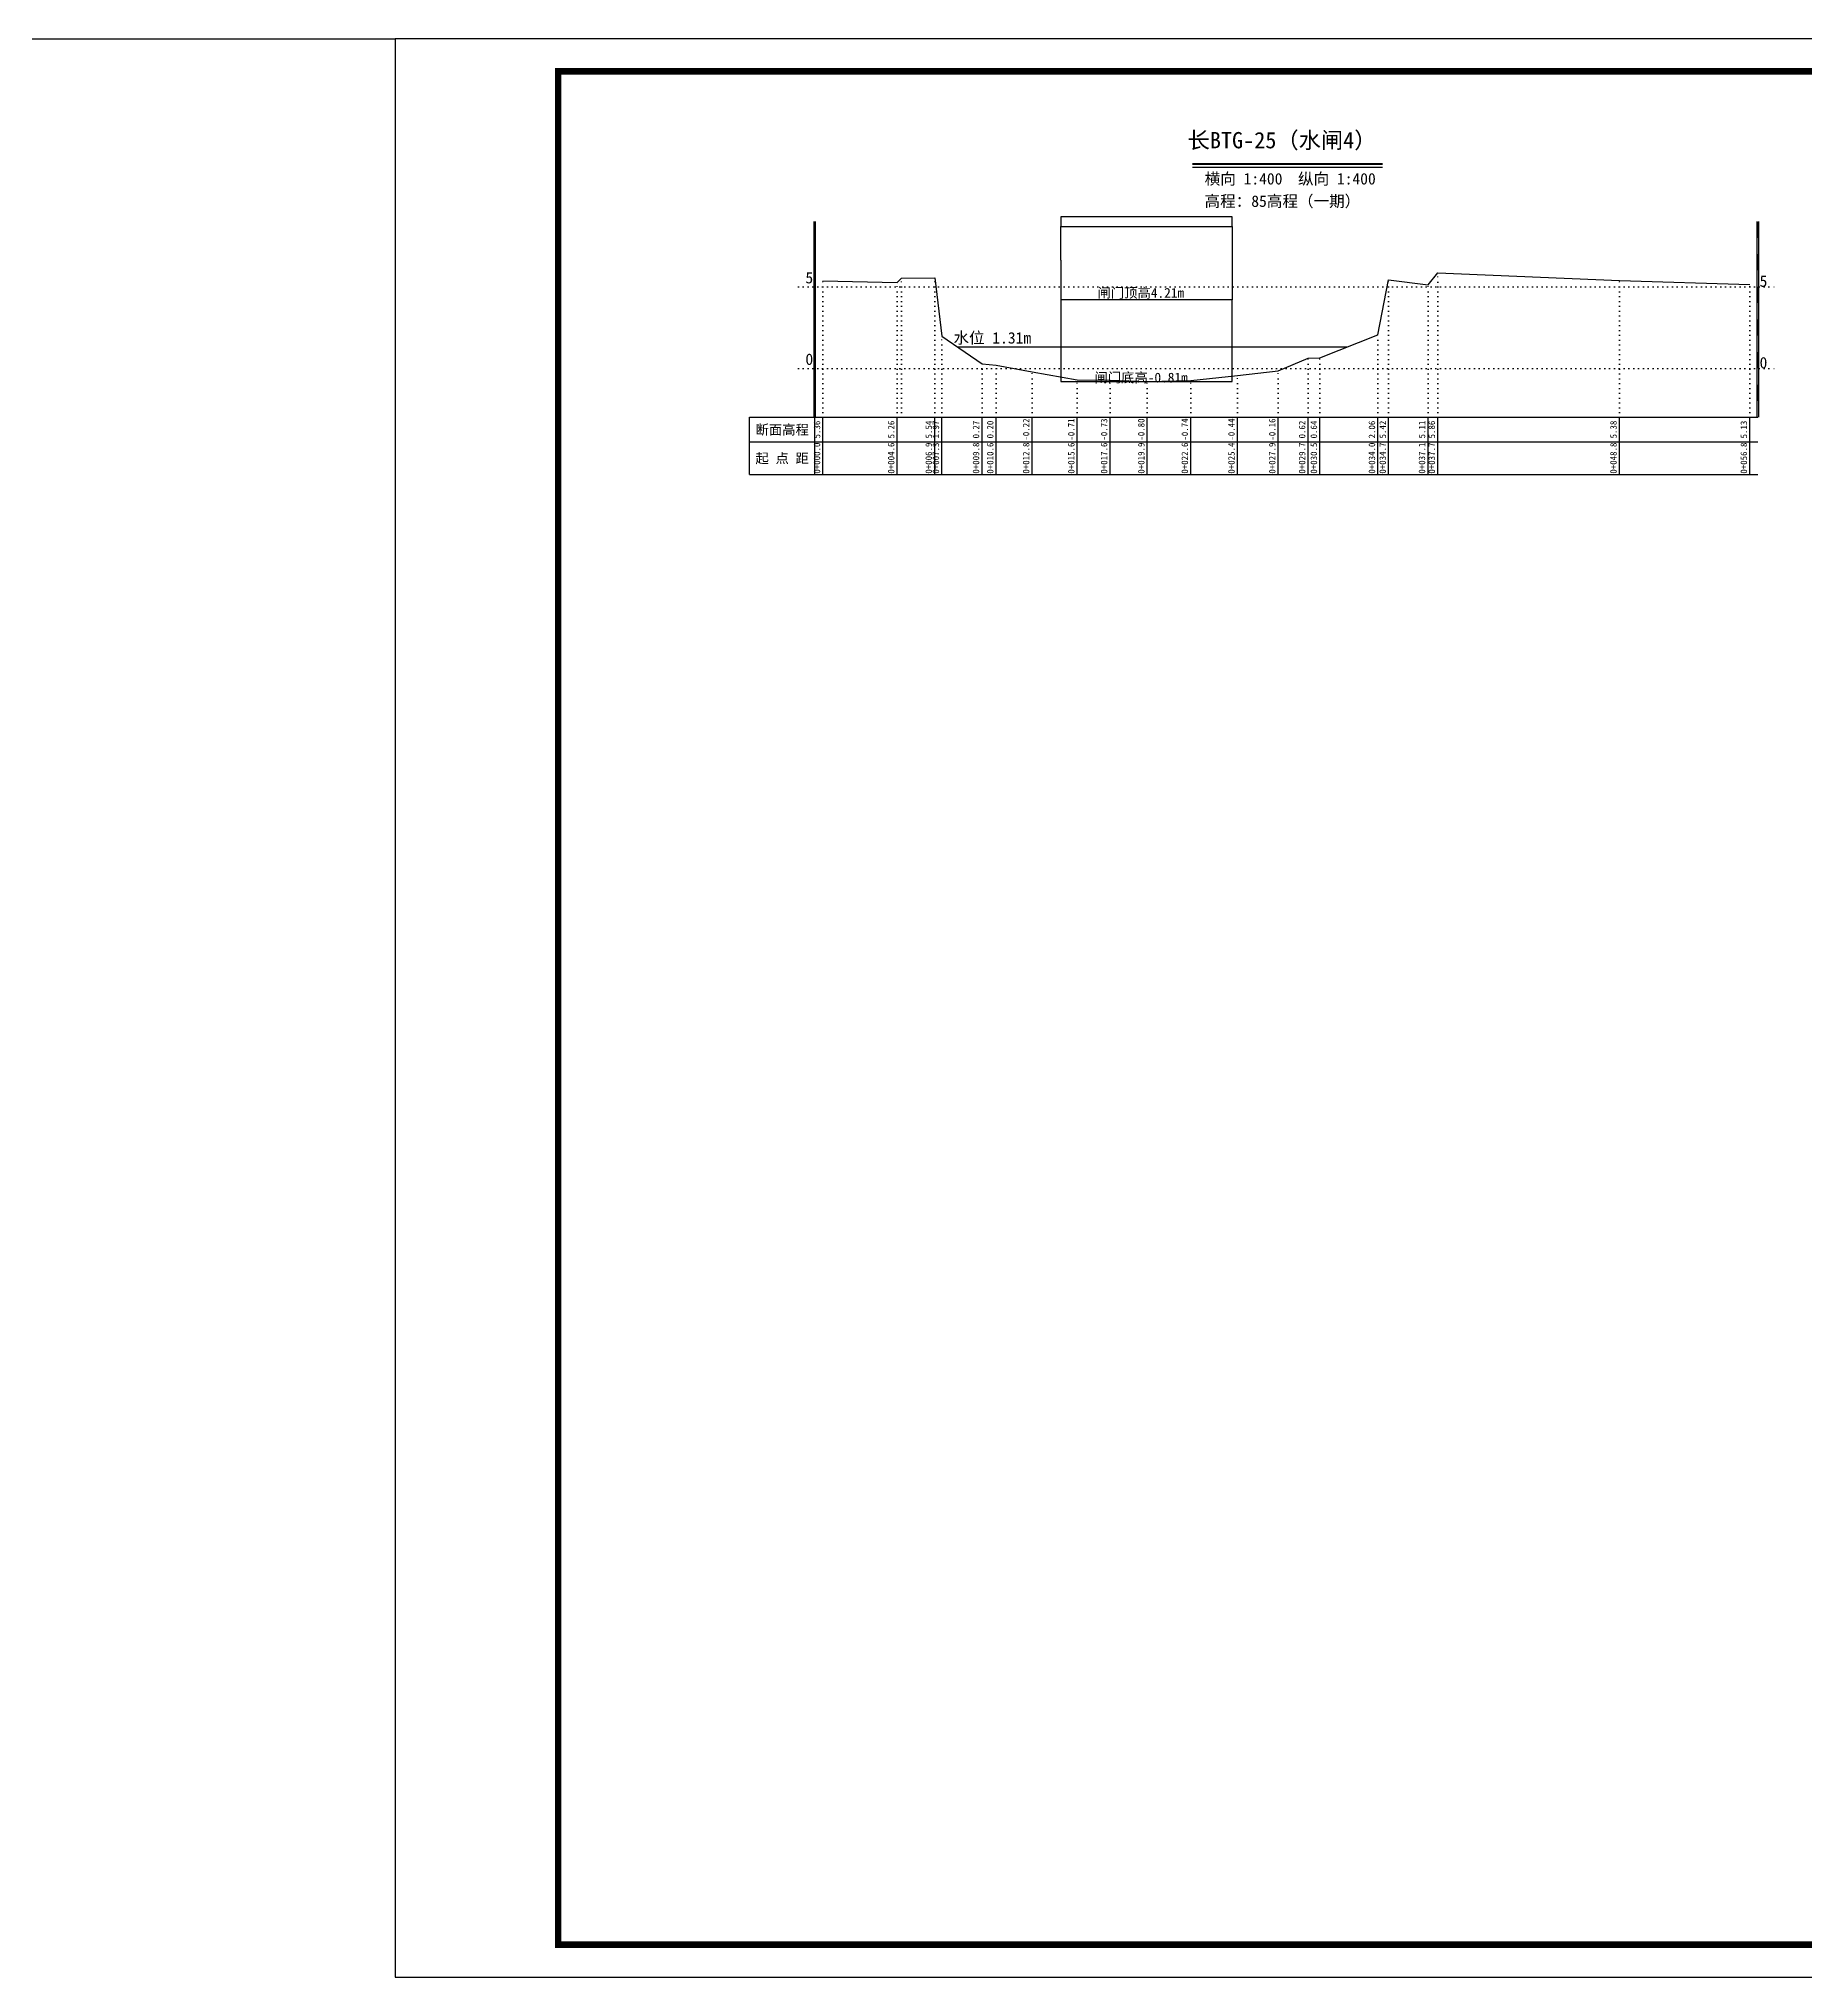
# Model space of a CAD drawing. Header units: millimetres. Extents: x 518104 to 521506, y 3371901 to 3372198.
# Drawn here: x 521031.2 to 521301.9, y 3371900.9 to 3372197.9 of the extents above; entities that cross this region are included whole.
import ezdxf
from ezdxf.enums import TextEntityAlignment as Align

# ---------------------------------------------------------------- set-up
doc = ezdxf.new("R2010")
doc.units = ezdxf.units.MM
doc.header["$LTSCALE"] = 0.4
doc.header["$MEASUREMENT"] = 0
doc.linetypes.add('X4', pattern=[1.6, 0, -1.6])
for name, color, linetype in [('DMX', 1, 'Continuous'), ('zdm1', 5, 'Continuous'), ('ZDMT5', 3, 'Continuous'), ('图框', 7, 'Continuous'), ('断面名称', 5, 'Continuous'), ('比例尺', 3, 'Continuous'), ('水位', 4, 'Continuous'), ('水闸', 7, 'Continuous')]:
    doc.layers.add(name, color=color, linetype=linetype)
doc.styles.add('HDM', font='仿宋_GB2312.ttf')

msp = doc.modelspace()

# ---------------------------------------------------------------- linework, layer by layer
at = {"layer": 'DMX', "linetype": 'Continuous', "flags": 128}
msp.add_lwpolyline([(521151.36, 3372160.77), (521162.74, 3372160.52), (521163.41, 3372161.17), (521168.49, 3372161.22), (521169.59, 3372152.3), (521175.74, 3372148.05), (521177.91, 3372147.87), (521183.41, 3372146.82), (521190.34, 3372145.6), (521195.36, 3372145.55), (521201.06, 3372145.37), (521207.74, 3372145.52), (521214.89, 3372146.27), (521221.14, 3372146.97), (521225.71, 3372148.92), (521227.51, 3372148.97), (521236.41, 3372152.52), (521238.06, 3372160.92), (521244.09, 3372160.15), (521245.59, 3372162.02), (521273.44, 3372160.82), (521293.41, 3372160.2)], dxfattribs=at)
at = {"layer": 'zdm1', "linetype": 'Continuous'}
for p, q in [((521149.99, 3372139.87), (521149.99, 3372169.87)), ((521150.24, 3372139.87), (521150.24, 3372169.87)), ((521294.54, 3372139.87), (521294.54, 3372169.87)), ((521294.79, 3372139.87), (521294.79, 3372169.87)), ((521140.11, 3372139.87), (521151.36, 3372139.87)), ((521140.11, 3372131.12), (521140.11, 3372139.87)), ((521150.11, 3372131.12), (521150.11, 3372139.87)), ((521151.36, 3372139.87), (521294.66, 3372139.87)), ((521140.11, 3372136.12), (521294.66, 3372136.12)), ((521140.11, 3372131.12), (521294.66, 3372131.12))]:
    msp.add_line(p, q, dxfattribs=at)
at = {"layer": 'zdm1', "linetype": 'X4'}
for p, q in [((521147.61, 3372159.87), (521297.16, 3372159.87)), ((521147.61, 3372147.37), (521297.16, 3372147.37))]:
    msp.add_line(p, q, dxfattribs=at)
at = {"layer": 'zdm1', "linetype": 'Continuous', "flags": 128}
for points in [[(521150.11, 3372167.37, 0.25, 0.25, 0), (521150.11, 3372169.87, 0.25, 0.25, 0)], [(521294.66, 3372167.37, 0.25, 0.25, 0), (521294.66, 3372169.87, 0.25, 0.25, 0)], [(521150.11, 3372162.37, 0.25, 0.25, 0), (521150.11, 3372164.87, 0.25, 0.25, 0)], [(521294.66, 3372162.37, 0.25, 0.25, 0), (521294.66, 3372164.87, 0.25, 0.25, 0)], [(521150.11, 3372157.37, 0.25, 0.25, 0), (521150.11, 3372159.87, 0.25, 0.25, 0)], [(521294.66, 3372157.37, 0.25, 0.25, 0), (521294.66, 3372159.87, 0.25, 0.25, 0)], [(521150.11, 3372152.37, 0.25, 0.25, 0), (521150.11, 3372154.87, 0.25, 0.25, 0)], [(521294.66, 3372152.37, 0.25, 0.25, 0), (521294.66, 3372154.87, 0.25, 0.25, 0)], [(521150.11, 3372147.37, 0.25, 0.25, 0), (521150.11, 3372149.87, 0.25, 0.25, 0)], [(521294.66, 3372147.37, 0.25, 0.25, 0), (521294.66, 3372149.87, 0.25, 0.25, 0)], [(521150.11, 3372142.37, 0.25, 0.25, 0), (521150.11, 3372144.87, 0.25, 0.25, 0)], [(521294.66, 3372142.37, 0.25, 0.25, 0), (521294.66, 3372144.87, 0.25, 0.25, 0)]]:
    msp.add_lwpolyline(points, format="xyseb", dxfattribs=at)
at = {"layer": 'ZDMT5', "linetype": 'X4'}
for p, q in [((521245.59, 3372139.87), (521245.59, 3372162.02)), ((521151.36, 3372139.87), (521151.36, 3372160.77)), ((521162.74, 3372139.87), (521162.74, 3372160.52)), ((521163.41, 3372139.87), (521163.41, 3372161.17)), ((521168.49, 3372139.87), (521168.49, 3372161.22)), ((521238.06, 3372139.87), (521238.06, 3372160.92)), ((521244.09, 3372139.87), (521244.09, 3372160.15)), ((521273.44, 3372139.87), (521273.44, 3372160.82)), ((521293.41, 3372139.87), (521293.41, 3372160.2)), ((521169.59, 3372139.87), (521169.59, 3372152.3)), ((521236.41, 3372139.87), (521236.41, 3372152.52)), ((521175.74, 3372139.87), (521175.74, 3372148.05)), ((521177.91, 3372139.87), (521177.91, 3372147.87)), ((521221.14, 3372139.87), (521221.14, 3372146.97)), ((521225.71, 3372139.87), (521225.71, 3372148.92)), ((521227.51, 3372139.87), (521227.51, 3372148.97)), ((521183.41, 3372139.87), (521183.41, 3372146.82)), ((521190.34, 3372139.87), (521190.34, 3372145.6)), ((521195.36, 3372139.87), (521195.36, 3372145.55)), ((521201.06, 3372139.87), (521201.06, 3372145.37)), ((521207.74, 3372139.87), (521207.74, 3372145.52)), ((521214.89, 3372139.87), (521214.89, 3372146.27))]:
    msp.add_line(p, q, dxfattribs=at)
at = {"layer": 'ZDMT5', "linetype": 'Continuous'}
for p, q in [((521151.36, 3372131.12), (521151.36, 3372139.87)), ((521162.74, 3372131.12), (521162.74, 3372139.87)), ((521168.49, 3372131.12), (521168.49, 3372139.87)), ((521169.59, 3372131.12), (521169.59, 3372139.87)), ((521175.74, 3372131.12), (521175.74, 3372139.87)), ((521177.91, 3372131.12), (521177.91, 3372139.87)), ((521183.41, 3372131.12), (521183.41, 3372139.87)), ((521190.34, 3372131.12), (521190.34, 3372139.87)), ((521195.36, 3372131.12), (521195.36, 3372139.87)), ((521201.06, 3372131.12), (521201.06, 3372139.87)), ((521207.74, 3372131.12), (521207.74, 3372139.87)), ((521214.89, 3372131.12), (521214.89, 3372139.87)), ((521221.14, 3372131.12), (521221.14, 3372139.87)), ((521225.71, 3372131.12), (521225.71, 3372139.87)), ((521227.51, 3372131.12), (521227.51, 3372139.87)), ((521236.41, 3372131.12), (521236.41, 3372139.87)), ((521238.06, 3372131.12), (521238.06, 3372139.87)), ((521244.09, 3372131.12), (521244.09, 3372139.87)), ((521245.59, 3372131.12), (521245.59, 3372139.87)), ((521273.44, 3372131.12), (521273.44, 3372139.87)), ((521293.41, 3372131.12), (521293.41, 3372139.87))]:
    msp.add_line(p, q, dxfattribs=at)
at = {"layer": '图框', "flags": 128}
msp.add_lwpolyline([(521085.78, 3371900.87), (521505.78, 3371900.87), (521505.78, 3372197.87), (521085.78, 3372197.87)], close=True, dxfattribs=at)
at = {"layer": '图框', "const_width": 1, "flags": 128}
msp.add_lwpolyline([(521110.78, 3371905.87), (521500.78, 3371905.87), (521500.78, 3372192.87), (521110.78, 3372192.87)], close=True, dxfattribs=at)
at = {"layer": '比例尺', "color": 3, "linetype": 'Continuous', "lineweight": 40}
msp.add_line((521208.01, 3372178.69), (521237.13, 3372178.69), dxfattribs=at)
at = {"layer": '比例尺', "color": 3, "linetype": 'Continuous'}
msp.add_line((521208.01, 3372178.19), (521237.13, 3372178.19), dxfattribs=at)
at = {"layer": '比例尺', "linetype": 'Continuous'}
msp.add_lwpolyline([(521008.88, 3372197.87), (521085.78, 3372197.87)], dxfattribs=at)
at = {"layer": '水位', "color": 6, "linetype": 'Continuous'}
msp.add_line((521171.97, 3372150.65), (521231.71, 3372150.65), dxfattribs=at)
at = {"layer": '水闸', "linetype": 'Continuous', "flags": 128}
for points in [[(521214.08, 3372170.6), (521187.83, 3372170.6), (521187.83, 3372169.1), (521214.08, 3372169.1)], [(521214.08, 3372145.35), (521214.08, 3372157.85), (521187.83, 3372157.85), (521187.83, 3372145.35)]]:
    msp.add_lwpolyline(points, close=True, dxfattribs=at)
for points in [[(521187.83, 3372163.97), (521187.83, 3372169.1)], [(521214.08, 3372169.1), (521214.08, 3372163.97)], [(521187.83, 3372163.97), (521187.83, 3372157.85)], [(521214.08, 3372163.97), (521214.08, 3372157.85)]]:
    msp.add_lwpolyline(points, dxfattribs=at)

# ---------------------------------------------------------------- texts
at = {"layer": 'zdm1', "linetype": 'Continuous', "style": 'HDM'}
for s, p in [('5', (521149.86, 3372159.87)), ('0', (521149.86, 3372147.37))]:
    msp.add_text(s, height=1.75, dxfattribs=at).set_placement(p, align=Align.BOTTOM_RIGHT)
for s, p in [('5', (521294.91, 3372159.87)), ('0', (521294.91, 3372147.37))]:
    msp.add_text(s, height=1.75, dxfattribs=at).set_placement(p)
for s, p in [('断面高程', (521145.11, 3372138)), ('起 点 距', (521145.11, 3372133.62))]:
    msp.add_text(s, height=1.5, dxfattribs=at).set_placement(p, align=Align.MIDDLE)
at = {"layer": 'ZDMT5', "linetype": 'Continuous', "style": 'HDM'}
for s, p in [('5.36', (521151.24, 3372138)), ('5.26', (521162.61, 3372138)), ('5.54', (521168.36, 3372138)), ('1.97', (521169.46, 3372138)), ('0.27', (521175.61, 3372138)), ('0.20', (521177.79, 3372138)), ('-0.22', (521183.29, 3372138)), ('-0.71', (521190.21, 3372138)), ('-0.73', (521195.24, 3372138)), ('-0.80', (521200.94, 3372138)), ('-0.74', (521207.61, 3372138)), ('-0.44', (521214.76, 3372138)), ('-0.16', (521221.01, 3372138)), ('0.62', (521225.59, 3372138)), ('0.64', (521227.39, 3372138)), ('2.06', (521236.29, 3372138)), ('5.42', (521237.94, 3372138)), ('5.11', (521243.96, 3372138)), ('5.86', (521245.46, 3372138)), ('5.38', (521273.31, 3372138)), ('5.13', (521293.29, 3372138)), ('0+000.0', (521151.24, 3372133.62)), ('0+004.6', (521162.61, 3372133.62)), ('0+006.9', (521168.36, 3372133.62)), ('0+007.3', (521169.46, 3372133.62)), ('0+009.8', (521175.61, 3372133.62)), ('0+010.6', (521177.79, 3372133.62)), ('0+012.8', (521183.29, 3372133.62)), ('0+015.6', (521190.21, 3372133.62)), ('0+017.6', (521195.24, 3372133.62)), ('0+019.9', (521200.94, 3372133.62)), ('0+022.6', (521207.61, 3372133.62)), ('0+025.4', (521214.76, 3372133.62)), ('0+027.9', (521221.01, 3372133.62)), ('0+029.7', (521225.59, 3372133.62)), ('0+030.5', (521227.39, 3372133.62)), ('0+034.0', (521236.29, 3372133.62)), ('0+034.7', (521237.94, 3372133.62)), ('0+037.1', (521243.96, 3372133.62)), ('0+037.7', (521245.46, 3372133.62)), ('0+048.8', (521273.31, 3372133.62)), ('0+056.8', (521293.29, 3372133.62))]:
    msp.add_text(s, height=1, rotation=90, dxfattribs=at).set_placement(p, align=Align.BOTTOM_CENTER)
at = {"layer": '断面名称', "color": 5, "linetype": 'Continuous', "style": 'HDM'}
msp.add_text('长BTG-25（水闸4）', height=2.5, dxfattribs=at).set_placement((521221.72, 3372182.38), align=Align.MIDDLE)
at = {"layer": '比例尺', "color": 3, "linetype": 'Continuous', "style": 'HDM'}
for s, p in [('横向 1:400  纵向 1:400', (521236.08, 3372175.02)), ('高程：85高程（一期）', (521233.71, 3372171.59))]:
    msp.add_text(s, height=1.75, dxfattribs=at).set_placement(p, align=Align.BOTTOM_RIGHT)
at = {"layer": '水位', "color": 6, "linetype": 'Continuous', "style": 'HDM'}
msp.add_text('水位 1.31m', height=1.75, dxfattribs=at).set_placement((521183.27, 3372150.65), align=Align.BOTTOM_RIGHT)
at = {"layer": '水闸', "color": 11, "linetype": 'Continuous', "style": 'HDM'}
for s, p in [('闸门顶高4.21m', (521200.07, 3372158.97)), ('闸门底高-0.81m', (521200.11, 3372145.99))]:
    msp.add_text(s, height=1.5, dxfattribs=at).set_placement(p, align=Align.MIDDLE)

doc.saveas('drawing.dxf')
